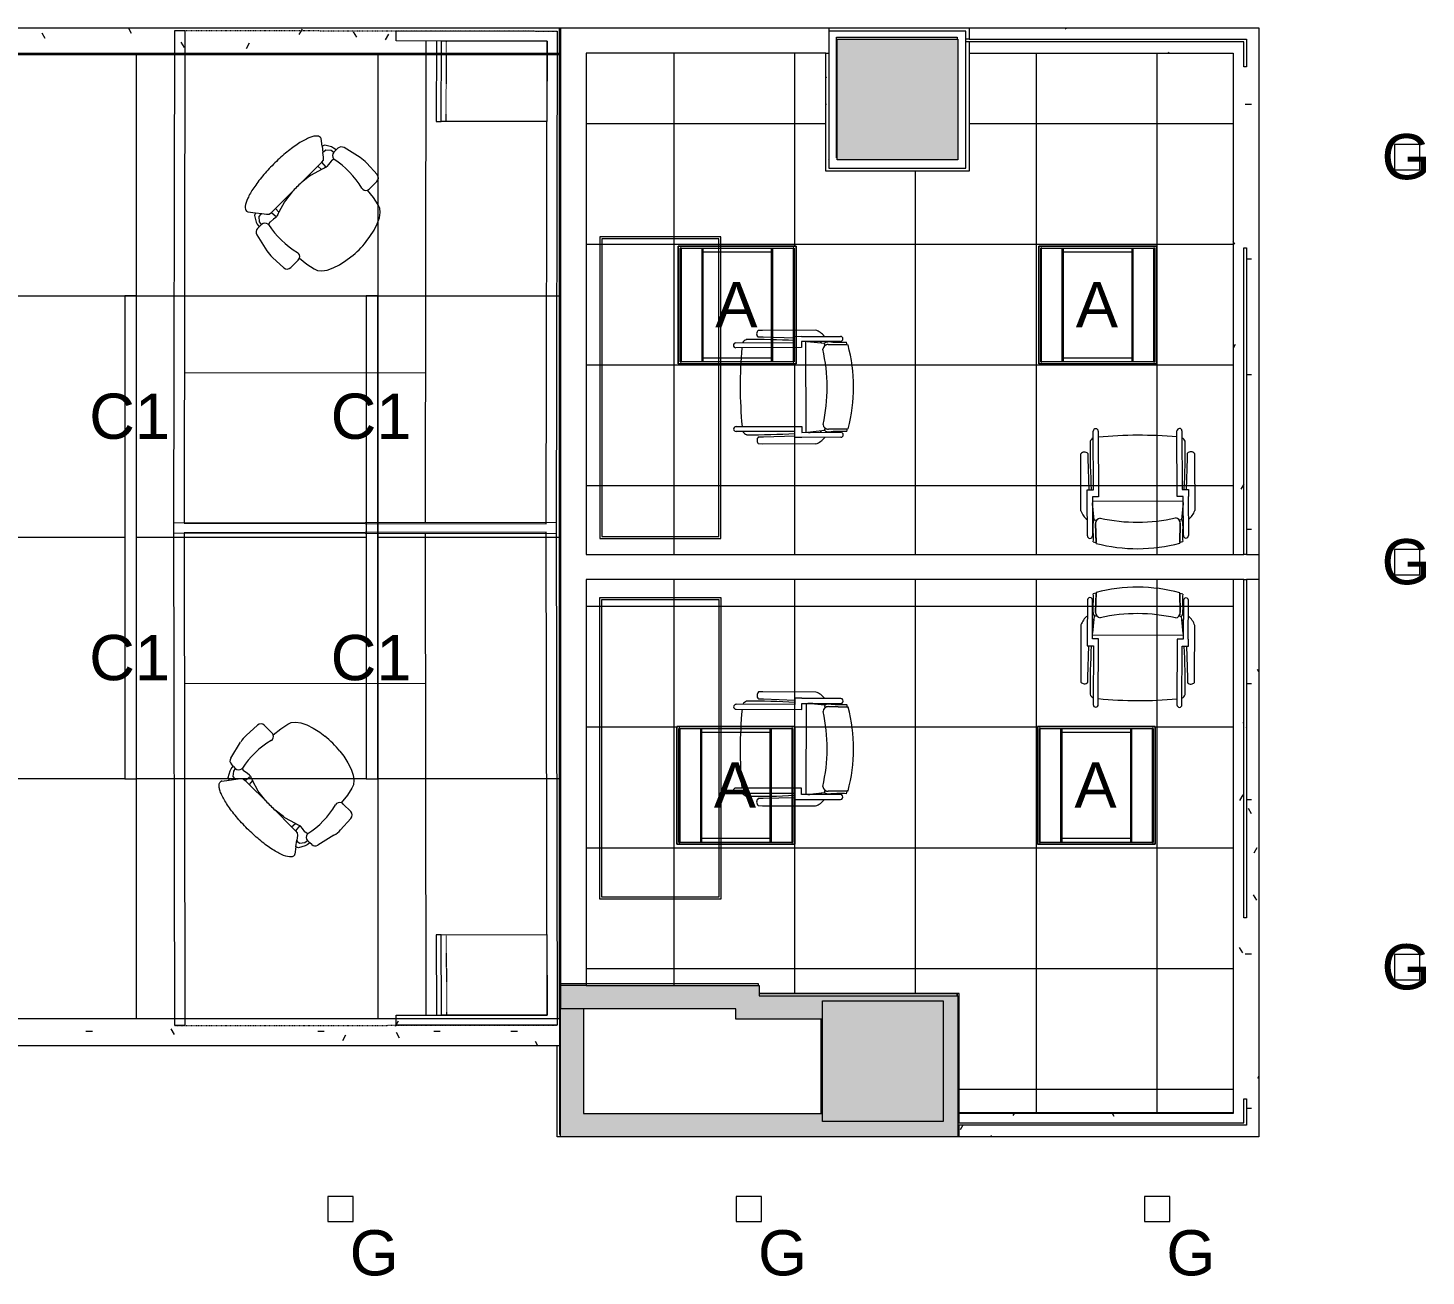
# Model space of a CAD drawing. Header units: inches. Extents: x -1206 to 1060, y -822 to 854.
# Drawn here: x -533.8 to -255.9, y 358.3 to 606.6 of the extents above; entities that cross this region are included whole.
import ezdxf

# ---------------------------------------------------------------- set-up
doc = ezdxf.new("R2010")
doc.units = ezdxf.units.IN
doc.header["$MEASUREMENT"] = 0
doc.linetypes.add('X1$0$DASH 1_32_', pattern=[0.0625, 0.03125, -0.03125])
doc.linetypes.add('X1$0$Dash 1_8_', pattern=[0.25, 0.125, -0.125])
for name, color, linetype, lineweight in [('X1$0$18_0109_REV_dwg _7_', 8, 'Continuous', 9), ('X1$0$A-CLNG', 13, 'Continuous', 13), ('X1$0$A-CLNG-PATT', 13, 'Continuous', 13), ('X1$0$A-WALL', 113, 'Continuous', 13), ('X1$0$A-WALL-PATT', 111, 'Continuous', 13), ('X1$0$BB Columns_Pen_No__3', 250, 'Continuous', 20), ('X1$0$BB Columns_Pen_No__7', 250, 'Continuous', 20), ('X1$0$E-LITE-EQPM', 33, 'Continuous', 9), ('X1$0$E-LITE-EQPM-IDEN', 33, 'Continuous', 9), ('X1$0$I-FURN', 30, 'Continuous', 9), ('X1$0$I-WALL', 2, 'Continuous', 13), ('X1$0$S-COLS', 52, 'Continuous', 9)]:
    doc.layers.add(name, color=color, linetype=linetype, lineweight=lineweight)
doc.styles.add('X1$0$Arial', font='arial.ttf', dxfattribs={"height": 9})
pattern_1 = [(0, (0, 0), (30.72, 7.68), [1.267, -21.773, 1.267, -21.773, -122.88]), (0, (0, 0), (30.72, 7.68), [-46.08, 1.267, -44.813, 1.267, -21.773, -53.76]), (0, (0, 0), (30.72, 7.68), [-115.2, 1.267, -14.093, 1.267, -37.133]), (120, (11.52, 3.84), (-22.011075, 22.7643), [1.267, -21.773, 1.267, -21.773, -122.88]), (120, (11.52, 3.84), (-22.011075, 22.7643), [-46.08, 1.267, -44.813, 1.267, -21.773, -53.76]), (120, (11.52, 3.84), (-22.011075, 22.7643), [-115.2, 1.267, -14.093, 1.267, -37.133]), (240, (15.36, 19.2), (-8.708925, -30.4443), [1.267, -21.773, 1.267, -21.773, -122.88]), (240, (15.36, 19.2), (-8.708925, -30.4443), [-46.08, 1.267, -44.813, 1.267, -21.773, -53.76]), (240, (15.36, 19.2), (-8.708925, -30.4443), [-115.2, 1.267, -14.093, 1.267, -37.133])]

# ---------------------------------------------------------------- blocks, each defined once
blk = doc.blocks.new('X1$0$Adjustable Workstation 1 - 6 x 8-V1-FIRST FLOOR RCP')
at = {"layer": 'X1$0$I-FURN'}
for p, q in [((0, 0), (0, 76)), ((0, 76), (100, 76)), ((100, 76), (100, 44)), ((98, 74), (2, 74)), ((2, 74), (2, 2)), ((82, 53), (82, 74)), ((82, 74), (98, 74)), ((98, 74), (98, 53)), ((98, 44), (98, 74)), ((98, 53), (82, 53)), ((82, 53), (82, 52)), ((82, 52), (98, 52)), ((98, 50), (2.23, 50)), ((32, 50), (32, 2)), ((100, 44), (98, 44)), ((100, 0), (0, 0)), ((2, 2), (100, 2)), ((100, 2), (100, 0))]:
    blk.add_line(p, q, dxfattribs=at)
at = {"layer": 'X1$0$I-FURN', "linetype": 'X1$0$Dash 1_8_'}
blk.add_line((100, 0), (100, 76), dxfattribs=at)
at = {"layer": 'X1$0$I-FURN', "linetype": 'X1$0$DASH 1_32_'}
blk.add_line((82, 54), (98, 54), dxfattribs=at)
blk = doc.blocks.new('X1$0$Adjustable Workstation 1 - 6 x 8-V5-FIRST FLOOR RCP')
at = {"layer": 'X1$0$I-FURN'}
for p, q in [((0, 0), (100, 0)), ((0, -76), (0, 0)), ((100, 0), (100, -2)), ((100, -2), (2, -2)), ((2, -2), (2, -74)), ((32, -2), (32, -50)), ((98, -74), (98, -44)), ((98, -44), (100, -44)), ((100, -44), (100, -76)), ((2.23, -50), (98, -50)), ((98, -52), (82, -52)), ((82, -52), (82, -53)), ((82, -53), (98, -53)), ((82, -74), (82, -53)), ((98, -53), (98, -74)), ((2, -74), (98, -74)), ((98, -74), (82, -74)), ((100, -76), (0, -76))]:
    blk.add_line(p, q, dxfattribs=at)
at = {"layer": 'X1$0$I-FURN', "linetype": 'X1$0$Dash 1_8_'}
blk.add_line((100, 0), (100, -76), dxfattribs=at)
at = {"layer": 'X1$0$I-FURN', "linetype": 'X1$0$DASH 1_32_'}
blk.add_line((82, -54), (98, -54), dxfattribs=at)
blk = doc.blocks.new('X1$0$HermanMiller_Seating_AE11_Aeron_WorkChair - Std Tlt Adj Arms FabPds Size A-4836232-FIRST FLOOR RCP')
at = {"layer": 'X1$0$I-FURN'}
for p, q in [((-4.58, 11.29), (-4.59, 10.82)), ((-0.15, 13.11), (-3.81, 12.24)), ((4.61, 13.11), (1.55, 13.27)), ((5.56, 10.03), (5.56, 12.11)), ((-7.1, 9.37), (-8.29, 10.29)), ((-6.87, 9.87), (-7.1, 9.37)), ((-7.1, 9.37), (-6.07, 8.58)), ((-5.69, 10.56), (-6.87, 9.87)), ((-6.12, 8.87), (-6.06, 9.37)), ((-6.07, 8.58), (-6.12, 8.87)), ((-5.32, 8.01), (-6.07, 8.58)), ((-6.06, 9.37), (-5.25, 10.06)), ((-5.25, 10.69), (-5.69, 10.56)), ((-4.59, 10.82), (-5.25, 10.69)), ((-5.25, 10.06), (-4.6, 10.16)), ((-4.59, 10.82), (-4.6, 10.16)), ((-3.61, 9.19), (-3.74, 8.65)), ((-3.74, 8.65), (-3.74, 8.54)), ((-3.74, 8.54), (-3.63, 7.72)), ((7.37, 9.36), (5.45, 9.57)), ((9.02, 8.99), (7.37, 9.36)), ((9.73, 8.75), (9.02, 8.99)), ((10.41, 8.19), (9.73, 8.75)), ((-4.97, 7.6), (-5.32, 8.01)), ((-4.91, 7.07), (-4.97, 7.6)), ((-4.91, 7.07), (-4.91, 5.96)), ((-3.57, 6.95), (-4.91, 7.07)), ((-4.91, 5.96), (-3.89, 6.02)), ((-4.89, 1.3), (-4.91, 5.96)), ((-3.89, 6.02), (-4.56, 3.74)), ((-3.63, 7.72), (-3.57, 7.19)), ((-3.57, 7.19), (-3.57, 6.95)), ((11.03, 7.34), (10.41, 8.19)), ((11.57, 6.22), (11.03, 7.34)), ((12.02, 4.89), (11.57, 6.22)), ((-4.62, 3.39), (-4.89, 1.3)), ((-4.56, 3.74), (-4.62, 3.39)), ((12.35, 3.38), (12.02, 4.89)), ((12.51, 2.13), (12.35, 3.38)), ((-4.91, -5.96), (-4.89, -1.3)), ((-4.89, -1.3), (-4.62, -3.39)), ((12.35, -3.38), (12.51, -2.13)), ((-4.62, -3.39), (-4.56, -3.74)), ((-4.56, -3.74), (-3.89, -6.02)), ((11.57, -6.22), (12.02, -4.89)), ((12.02, -4.89), (12.35, -3.38)), ((-6.07, -8.58), (-5.32, -8.01)), ((-5.32, -8.01), (-4.97, -7.6)), ((-4.97, -7.6), (-4.91, -7.07)), ((-4.91, -7.07), (-4.91, -5.96)), ((-3.89, -6.02), (-4.91, -5.96)), ((-4.91, -7.07), (-3.57, -6.95)), ((-3.63, -7.72), (-3.74, -8.54)), ((-3.57, -7.19), (-3.63, -7.72)), ((-3.57, -6.95), (-3.57, -7.19)), ((9.73, -8.75), (10.41, -8.19)), ((10.41, -8.19), (11.03, -7.34)), ((11.03, -7.34), (11.57, -6.22)), ((-8.29, -10.29), (-7.1, -9.37)), ((-7.1, -9.37), (-6.07, -8.58)), ((-7.1, -9.37), (-6.87, -9.87)), ((-6.87, -9.87), (-5.69, -10.56)), ((-6.12, -8.87), (-6.07, -8.58)), ((-6.06, -9.37), (-6.12, -8.87)), ((-5.25, -10.06), (-6.06, -9.37)), ((-5.69, -10.56), (-5.25, -10.69)), ((-4.6, -10.16), (-5.25, -10.06)), ((-5.25, -10.69), (-4.59, -10.82)), ((-4.59, -10.82), (-4.6, -10.16)), ((-4.59, -10.82), (-4.58, -11.29)), ((-3.74, -8.54), (-3.74, -8.65)), ((-3.74, -8.65), (-3.61, -9.19)), ((5.45, -9.57), (7.37, -9.36)), ((5.56, -12.11), (5.56, -10.03)), ((7.37, -9.36), (9.02, -8.99)), ((9.02, -8.99), (9.73, -8.75)), ((-3.81, -12.24), (-0.15, -13.11)), ((1.55, -13.27), (4.61, -13.11))]:
    blk.add_line(p, q, dxfattribs=at)
for centre, radius, start, end in [((-3.58, 11.27), 1, 103.3925, 178.698), ((1.24, 7.27), 6, 87.0643, 103.3925), ((4.56, 12.11), 1, 0, 87.0643), ((-8.57, 9.93), 0.45, 52.4809, 89.3775), ((-3.6, 10.19), 1, 181.636, 262.725), ((-3.6, 10.19), 1, 262.725, 269.798), ((0.09, -7.79), 17.37, 75.7341, 102.2737), ((4.6, 9.96), 0.937, 255.7341, 335.4422), ((4.56, 10.03), 1, 332.4862, 360), ((17.99, -0.99), 22.97, 159.7776, 162.2357), ((27.52, 0), 32.43, 177.709, 182.291), ((-4.36, 0), 17, 352.8004, 7.1996), ((17.99, 0.99), 22.97, 197.7643, 200.2224), ((-8.57, -9.93), 0.45, 270.6225, 307.5191), ((-3.6, -10.19), 1, 97.275, 178.364), ((-3.6, -10.19), 1, 90.202, 97.275), ((0.09, 7.79), 17.37, 257.7263, 284.2659), ((4.6, -9.96), 0.937, 24.5578, 104.2659), ((4.56, -10.03), 1, 360, 27.5138), ((-3.58, -11.27), 1, 181.302, 256.6075), ((1.24, -7.27), 6, 256.6075, 272.9357), ((4.56, -12.11), 1, 272.9357, 360)]:
    blk.add_arc(centre, radius, start, end, dxfattribs=at)
blk.add_open_spline([(-8.56, 10.38), (-8.71, 10.38), (-9.01, 10.3), (-9.44, 9.92), (-9.85, 9.29), (-10.23, 8.44), (-10.57, 7.37), (-10.86, 6.13), (-11.1, 4.73), (-11.32, 2.72), (-11.42, 0.54), (-11.37, -1.63), (-11.23, -3.75), (-10.89, -6.21), (-10.25, -8.54), (-9.59, -9.79), (-9.01, -10.3), (-8.71, -10.38), (-8.56, -10.38)], degree=3, knots=[0, 0, 0, 0, 0.05, 0.1, 0.15, 0.2, 0.25, 0.3, 0.35, 0.4, 0.5, 0.55, 0.6, 0.7, 0.8, 0.9, 0.95, 1, 1, 1, 1], dxfattribs=at)
blk = doc.blocks.new('X1$0$HermanMiller_Seating_AE11_Aeron_WorkChair - Std Tlt Adj Arms FabPds Size A-4890949-FIRST FLOOR RCP')
at = {"layer": 'X1$0$I-FURN'}
for p, q in [((-4.59, 10.82), (-4.58, 11.29)), ((-3.81, 12.24), (-0.15, 13.11)), ((1.55, 13.27), (4.61, 13.11)), ((5.56, 12.11), (5.56, 10.03)), ((-8.29, 10.29), (-7.1, 9.37)), ((-7.1, 9.37), (-6.87, 9.87)), ((-7.1, 9.37), (-6.07, 8.58)), ((-6.87, 9.87), (-5.69, 10.56)), ((-6.06, 9.37), (-6.12, 8.87)), ((-6.12, 8.87), (-6.07, 8.58)), ((-6.07, 8.58), (-5.32, 8.01)), ((-5.25, 10.06), (-6.06, 9.37)), ((-5.69, 10.56), (-5.25, 10.69)), ((-5.25, 10.69), (-4.59, 10.82)), ((-4.6, 10.16), (-5.25, 10.06)), ((-4.59, 10.82), (-4.6, 10.16)), ((-3.74, 8.65), (-3.61, 9.19)), ((-3.74, 8.54), (-3.74, 8.65)), ((-3.63, 7.72), (-3.74, 8.54)), ((5.45, 9.57), (7.37, 9.36)), ((7.37, 9.36), (9.02, 8.99)), ((9.02, 8.99), (9.73, 8.75)), ((9.73, 8.75), (10.41, 8.19)), ((-5.32, 8.01), (-4.97, 7.6)), ((-4.97, 7.6), (-4.91, 7.07)), ((-4.91, 7.07), (-4.91, 5.96)), ((-4.91, 7.07), (-3.57, 6.95)), ((-3.89, 6.02), (-4.91, 5.96)), ((-4.91, 5.96), (-4.89, 1.3)), ((-4.56, 3.74), (-3.89, 6.02)), ((-3.57, 7.19), (-3.63, 7.72)), ((-3.57, 6.95), (-3.57, 7.19)), ((10.41, 8.19), (11.03, 7.34)), ((11.03, 7.34), (11.57, 6.22)), ((11.57, 6.22), (12.02, 4.89)), ((-4.89, 1.3), (-4.62, 3.39)), ((-4.62, 3.39), (-4.56, 3.74)), ((12.02, 4.89), (12.35, 3.38)), ((12.35, 3.38), (12.51, 2.13)), ((-4.89, -1.3), (-4.91, -5.96)), ((-4.62, -3.39), (-4.89, -1.3)), ((12.51, -2.13), (12.35, -3.38)), ((-4.56, -3.74), (-4.62, -3.39)), ((-3.89, -6.02), (-4.56, -3.74)), ((12.02, -4.89), (11.57, -6.22)), ((12.35, -3.38), (12.02, -4.89)), ((-5.32, -8.01), (-6.07, -8.58)), ((-4.97, -7.6), (-5.32, -8.01)), ((-4.91, -7.07), (-4.97, -7.6)), ((-4.91, -7.07), (-4.91, -5.96)), ((-4.91, -5.96), (-3.89, -6.02)), ((-3.57, -6.95), (-4.91, -7.07)), ((-3.74, -8.54), (-3.63, -7.72)), ((-3.63, -7.72), (-3.57, -7.19)), ((-3.57, -7.19), (-3.57, -6.95)), ((10.41, -8.19), (9.73, -8.75)), ((11.03, -7.34), (10.41, -8.19)), ((11.57, -6.22), (11.03, -7.34)), ((-7.1, -9.37), (-8.29, -10.29)), ((-7.1, -9.37), (-6.07, -8.58)), ((-6.87, -9.87), (-7.1, -9.37)), ((-5.69, -10.56), (-6.87, -9.87)), ((-6.07, -8.58), (-6.12, -8.87)), ((-6.12, -8.87), (-6.06, -9.37)), ((-6.06, -9.37), (-5.25, -10.06)), ((-5.25, -10.69), (-5.69, -10.56)), ((-5.25, -10.06), (-4.6, -10.16)), ((-4.59, -10.82), (-5.25, -10.69)), ((-4.59, -10.82), (-4.6, -10.16)), ((-4.58, -11.29), (-4.59, -10.82)), ((-3.74, -8.65), (-3.74, -8.54)), ((-3.61, -9.19), (-3.74, -8.65)), ((7.37, -9.36), (5.45, -9.57)), ((5.56, -10.03), (5.56, -12.11)), ((9.02, -8.99), (7.37, -9.36)), ((9.73, -8.75), (9.02, -8.99)), ((-0.15, -13.11), (-3.81, -12.24)), ((4.61, -13.11), (1.55, -13.27))]:
    blk.add_line(p, q, dxfattribs=at)
for centre, radius, start, end in [((-3.58, 11.27), 1, 103.3925, 178.698), ((1.24, 7.27), 6, 87.0643, 103.3925), ((4.56, 12.11), 1, 0, 87.0643), ((-8.57, 9.93), 0.45, 52.4809, 89.3775), ((-3.6, 10.19), 1, 181.636, 262.725), ((-3.6, 10.19), 1, 262.725, 269.798), ((0.09, -7.79), 17.37, 75.7341, 102.2737), ((4.6, 9.96), 0.937, 255.7341, 335.4422), ((4.56, 10.03), 1, 332.4862, 0), ((17.99, -0.99), 22.97, 159.7776, 162.2357), ((27.52, 0), 32.43, 177.709, 182.291), ((-4.36, 0), 17, 352.8004, 7.1996), ((17.99, 0.99), 22.97, 197.7643, 200.2224), ((-8.57, -9.93), 0.45, 270.6225, 307.5191), ((-3.6, -10.19), 1, 97.275, 178.364), ((-3.6, -10.19), 1, 90.202, 97.275), ((0.09, 7.79), 17.37, 257.7263, 284.2659), ((4.6, -9.96), 0.937, 24.5578, 104.2659), ((4.56, -10.03), 1, 0, 27.5138), ((-3.58, -11.27), 1, 181.302, 256.6075), ((1.24, -7.27), 6, 256.6075, 272.9357), ((4.56, -12.11), 1, 272.9357, 0)]:
    blk.add_arc(centre, radius, start, end, dxfattribs=at)
blk.add_open_spline([(-8.56, -10.38), (-8.71, -10.38), (-9.01, -10.3), (-9.59, -9.79), (-10.25, -8.54), (-10.89, -6.21), (-11.23, -3.75), (-11.37, -1.63), (-11.42, 0.54), (-11.32, 2.72), (-11.1, 4.73), (-10.86, 6.13), (-10.57, 7.37), (-10.23, 8.44), (-9.85, 9.29), (-9.44, 9.92), (-9.01, 10.3), (-8.71, 10.38), (-8.56, 10.38)], degree=3, knots=[-1, -1, -1, -1, -0.95, -0.9, -0.8, -0.7, -0.6, -0.55, -0.5, -0.4, -0.35, -0.3, -0.25, -0.2, -0.15, -0.1, -0.05, 0, 0, 0, 0], dxfattribs=at)
blk = doc.blocks.new('X1$0$Table-Multi_Use-Teknion-PRBF-R2014 - _See Type Catalog_-5471448-FIRST FLOOR RCP')
at = {"layer": 'X1$0$I-FURN'}
for p, q in [((30, 12), (-30, 12)), ((-30, 12), (-30, -12)), ((-29.6, 11.6), (-29.6, -11.6)), ((29.6, 11.6), (-29.6, 11.6)), ((29.6, -11.6), (29.6, 11.6)), ((30, -12), (30, 12)), ((-30, -12), (30, -12)), ((-29.6, -11.6), (29.6, -11.6))]:
    blk.add_line(p, q, dxfattribs=at)
blk = doc.blocks.new('X1$0$F-Haworth_Chair_X99-Seminar - X99 Seminar Chair with Glides-5034159-FIRST FLOOR RCP')
at = {"layer": 'X1$0$I-FURN'}
for p, q in [((-8.82, -0.89), (-8.82, 10.78)), ((-7.83, 10.78), (-7.83, -2.27)), ((7.83, -2.27), (7.83, 10.78)), ((8.82, 10.78), (8.82, -0.89)), ((-11.32, 5.48), (-11.3, 6.32)), ((-9.92, 6.36), (-9.92, 5.36)), ((9.92, 5.36), (9.92, 6.36)), ((11.3, 6.32), (11.32, 5.48)), ((-11.32, -5.06), (-11.32, 5.48)), ((-9.92, 5.36), (-9.71, -0.89)), ((9.71, -0.89), (9.92, 5.36)), ((11.32, 5.48), (11.32, -5.06)), ((-10.07, -0.89), (-8.82, -0.89)), ((-10.07, -2.27), (-10.07, -0.89)), ((-10.04, -2.27), (-10.07, -2.27)), ((-10.04, -10.02), (-10.04, -2.27)), ((-9.04, -2.27), (-9.04, -10.02)), ((-7.83, -2.27), (-9.04, -2.27)), ((9.04, -2.27), (7.83, -2.27)), ((8.82, -0.89), (10.07, -0.89)), ((9.04, -10.02), (9.04, -2.27)), ((10.04, -2.27), (10.04, -10.02)), ((10.07, -2.27), (10.04, -2.27)), ((10.07, -0.89), (10.07, -2.27)), ((-9.04, -3.12), (9.04, -3.12)), ((-8.68, -6.87), (-9.04, -3.43)), ((9.04, -3.43), (8.68, -6.87)), ((-9.04, -5.99), (-8.75, -6.22)), ((-8.61, -6.81), (-8.23, -6.95)), ((-8.42, -7.57), (-8.34, -11.37)), ((-8.34, -11.52), (-8.42, -7.57)), ((8.23, -6.95), (8.61, -6.81)), ((8.34, -11.37), (8.42, -7.57)), ((8.42, -7.57), (8.34, -11.52)), ((8.75, -6.22), (9.04, -5.99))]:
    blk.add_line(p, q, dxfattribs=at)
for centre, radius, start, end in [((-8.32, 10.78), 0.495, 0, 180), ((8.32, 10.78), 0.495, 0, 180), ((-8.21, 8.28), 1.31, 117.6473, 159.9567), ((144.06, 7.32), 153.52, 179.4749, 183.0681), ((0, -75.01), 84.96, 84.7119, 95.2881), ((8.21, 8.28), 1.31, 20.0433, 62.3527), ((-144.06, 7.32), 153.52, 356.9319, 0.5251), ((-10.58, 5.68), 0.956, 45.8901, 138.1099), ((10.58, 5.68), 0.956, 41.8901, 134.1099), ((-7.87, -3.92), 3.63, 198.1789, 233.1331), ((144.06, 7.32), 153.52, 184.0894, 184.5213), ((-8.24, -4.59), 0.763, 194.2338, 212.3684), ((8.24, -4.59), 0.763, 327.6316, 345.7662), ((-144.06, 7.32), 153.52, 355.4787, 355.9106), ((7.87, -3.92), 3.63, 306.8669, 341.8211), ((-4.71, 1.15), 9.61, 243.1231, 243.9964), ((-5.2, -7.86), 3.74, 170.0936, 184.0143), ((-36.06, -10.03), 27.2, 357.4882, 4.0143), ((-8.28, -7.33), 0.613, 122.5427, 170.0936), ((-7.37, -7.55), 1.05, 95.9554, 181.1786), ((-7.37, -7.55), 1.05, 145.2002, 181.1786), ((0, 26.49), 33.83, 257.2285, 282.7715), ((7.37, -7.55), 1.05, 358.8214, 84.0446), ((7.37, -7.55), 1.05, 358.8214, 34.7998), ((8.28, -7.33), 0.613, 9.9064, 57.4573), ((36.06, -10.03), 27.2, 175.9857, 182.5118), ((5.2, -7.86), 3.74, 355.9857, 9.9064), ((4.71, 1.15), 9.61, 296.0036, 296.8769), ((-9.54, -10.02), 0.498, 180, 0), ((9.54, -10.02), 0.498, 180, 0), ((0, 20.73), 33.17, 254.4478, 255.4234), ((0, 20.29), 32.89, 255.304, 284.6925), ((0, 20.73), 33.17, 284.5766, 285.5522)]:
    blk.add_arc(centre, radius, start, end, dxfattribs=at)
blk = doc.blocks.new('X1$0$Table-Multi_Use-Teknion-PRBF-R2014 - _See Type Catalog_-5472963-FIRST FLOOR RCP')
at = {"layer": 'X1$0$I-FURN'}
for p, q in [((-30, 12), (30, 12)), ((-30, -12), (-30, 12)), ((-29.6, 11.6), (29.6, 11.6)), ((-29.6, -11.6), (-29.6, 11.6)), ((29.6, 11.6), (29.6, -11.6)), ((30, 12), (30, -12)), ((30, -12), (-30, -12)), ((29.6, -11.6), (-29.6, -11.6))]:
    blk.add_line(p, q, dxfattribs=at)
blk = doc.blocks.new('X1$0$F-Haworth_Chair_X99-Seminar - X99 Seminar Chair with Glides-5005209-FIRST FLOOR RCP')
at = {"layer": 'X1$0$I-FURN'}
for p, q in [((-8.34, 11.52), (-8.42, 7.57)), ((-8.42, 7.57), (-8.34, 11.37)), ((8.42, 7.57), (8.34, 11.52)), ((8.34, 11.37), (8.42, 7.57)), ((-10.04, 10.02), (-10.04, 2.27)), ((-9.04, 2.27), (-9.04, 10.02)), ((9.04, 10.02), (9.04, 2.27)), ((10.04, 2.27), (10.04, 10.02)), ((-8.68, 6.87), (-9.04, 3.43)), ((-9.04, 5.99), (-8.75, 6.22)), ((-8.61, 6.81), (-8.23, 6.95)), ((8.23, 6.95), (8.61, 6.81)), ((9.04, 3.43), (8.68, 6.87)), ((8.75, 6.22), (9.04, 5.99)), ((-11.32, 5.06), (-11.32, -5.48)), ((-9.04, 3.12), (9.04, 3.12)), ((11.32, -5.48), (11.32, 5.06)), ((-10.04, 2.27), (-10.07, 2.27)), ((-10.07, 2.27), (-10.07, 0.89)), ((-10.07, 0.89), (-8.82, 0.89)), ((-9.92, -5.36), (-9.71, 0.89)), ((-7.83, 2.27), (-9.04, 2.27)), ((-8.82, 0.89), (-8.82, -10.78)), ((-7.83, -10.78), (-7.83, 2.27)), ((9.04, 2.27), (7.83, 2.27)), ((7.83, 2.27), (7.83, -10.78)), ((8.82, 0.89), (10.07, 0.89)), ((8.82, -10.78), (8.82, 0.89)), ((9.71, 0.89), (9.92, -5.36)), ((10.07, 2.27), (10.04, 2.27)), ((10.07, 0.89), (10.07, 2.27)), ((-11.32, -5.48), (-11.3, -6.32)), ((-9.92, -6.36), (-9.92, -5.36)), ((9.92, -5.36), (9.92, -6.36)), ((11.3, -6.32), (11.32, -5.48))]:
    blk.add_line(p, q, dxfattribs=at)
for centre, radius, start, end in [((-36.06, 10.03), 27.2, 355.9857, 2.5118), ((0, -20.73), 33.17, 104.5766, 105.5522), ((0, -20.29), 32.89, 75.3075, 104.696), ((0, -20.73), 33.17, 74.4478, 75.4234), ((36.06, 10.03), 27.2, 177.4882, 184.0143), ((-9.54, 10.02), 0.498, 360, 180), ((9.54, 10.02), 0.498, 360, 180), ((-7.87, 3.92), 3.63, 126.8669, 161.8211), ((-4.71, -1.15), 9.61, 116.0036, 116.8769), ((-5.2, 7.86), 3.74, 175.9857, 189.9064), ((-8.28, 7.33), 0.613, 189.9064, 237.4573), ((-7.37, 7.55), 1.05, 178.8214, 214.7998), ((-7.37, 7.55), 1.05, 178.8214, 264.0446), ((0, -26.49), 33.83, 77.2285, 102.7715), ((7.37, 7.55), 1.05, 275.9554, 1.1786), ((7.37, 7.55), 1.05, 325.2002, 1.1786), ((8.28, 7.33), 0.613, 302.5427, 350.0936), ((5.2, 7.86), 3.74, 350.0936, 4.0143), ((4.71, -1.15), 9.61, 63.1231, 63.9964), ((7.87, 3.92), 3.63, 18.1789, 53.1331), ((144.06, -7.32), 153.52, 175.4787, 175.9106), ((-8.24, 4.59), 0.763, 147.6316, 165.7662), ((8.24, 4.59), 0.763, 14.2338, 32.3684), ((-144.06, -7.32), 153.52, 4.0894, 4.5213), ((144.06, -7.32), 153.52, 176.9319, 180.5251), ((-144.06, -7.32), 153.52, 359.4749, 3.0681), ((-10.58, -5.68), 0.956, 221.8901, 314.1099), ((10.58, -5.68), 0.956, 225.8901, 318.1099), ((-8.21, -8.28), 1.31, 200.0433, 242.3527), ((-8.32, -10.78), 0.495, 180, 360), ((0, 75.01), 84.96, 264.7119, 275.2881), ((8.32, -10.78), 0.495, 180, 360), ((8.21, -8.28), 1.31, 297.6473, 339.9567)]:
    blk.add_arc(centre, radius, start, end, dxfattribs=at)
blk = doc.blocks.new('X1$0$18_0109_REV_dwg _7_-5631515-FIRST FLOOR RCP')
at = {"layer": 'X1$0$BB Columns_Pen_No__3', "color": 9}
blk.add_line((-6715.69, 3337.07), (-6755.06, 3337.07), dxfattribs=at)
at = {"layer": 'X1$0$BB Columns_Pen_No__3', "color": 9, "flags": 128}
for points in [[(-6794.56, 3309.07), (-6794.69, 3309.07), (-6794.69, 3339.07)], [(-6755.19, 3338.75), (-6755.19, 3339.07), (-6794.69, 3339.07), (-6794.69, 3309.07)]]:
    blk.add_lwpolyline(points, dxfattribs=at)
blk.add_lwpolyline([(-6715.69, 3336.66), (-6715.69, 3337.07)], close=True, dxfattribs=at)
at = {"layer": 'X1$0$BB Columns_Pen_No__7', "color": 9}
blk.add_line((-6742.69, 3313.28), (-6742.69, 3332.03), dxfattribs=at)
at = {"layer": 'X1$0$BB Columns_Pen_No__7', "color": 9, "flags": 128}
for points in [[(-6739.69, 3527.32), (-6715.69, 3527.32), (-6715.69, 3526.91)], [(-6739.56, 3503.32), (-6739.69, 3503.32), (-6739.69, 3527.32)]]:
    blk.add_lwpolyline(points, dxfattribs=at)
blk = doc.blocks.new('X1$0$L-Recessed-Axis-Duo - 2 x 2-V13-FIRST FLOOR RCP')
at = {"layer": 'X1$0$E-LITE-EQPM'}
for p, q in [((-11.7, 11.7), (-11.7, -11.7)), ((11.7, 11.7), (-11.7, 11.7)), ((-11.37, 11.26), (-11.37, 11.27)), ((-11.37, 11.14), (-11.37, 11.26)), ((-11.37, 11.14), (11.38, 11.14)), ((11.32, 11.32), (-11.32, 11.32)), ((-11.32, 11.32), (-11.32, -11.32)), ((11.32, -11.32), (11.32, 11.32)), ((11.38, 11.27), (11.38, 11.26)), ((11.38, 11.26), (11.38, 11.14)), ((11.7, -11.7), (11.7, 11.7)), ((-11.32, 7.03), (11.32, 7.03)), ((-11.32, 7.02), (11.32, 7.02)), ((-11.32, 6.85), (11.32, 6.85)), ((-10.57, 6.86), (-10.57, -6.86)), ((10.57, -6.86), (10.57, 6.86)), ((11.32, -6.85), (-11.32, -6.85)), ((-11.32, -7.02), (11.32, -7.02)), ((-11.32, -7.03), (11.32, -7.03)), ((-11.7, -11.7), (11.7, -11.7)), ((-11.37, -11.26), (-11.37, -11.14)), ((-11.37, -11.14), (11.38, -11.14)), ((-11.37, -11.27), (-11.37, -11.26)), ((-11.32, -11.32), (11.32, -11.32)), ((11.38, -11.14), (11.38, -11.26)), ((11.38, -11.26), (11.38, -11.27))]:
    blk.add_line(p, q, dxfattribs=at)
for points, knots in [([(-11.64, 11.64), (-11.65, 11.65), (-11.65, 11.65), (-11.66, 11.66), (-11.67, 11.67), (-11.68, 11.68), (-11.68, 11.68), (-11.69, 11.69), (-11.69, 11.69), (-11.7, 11.7), (-11.7, 11.7), (-11.7, 11.7), (-11.7, 11.7)], [0, 0, 0, 0, 0.166667, 0.25, 0.333333, 0.416667, 0.5, 0.583333, 0.666667, 0.75, 0.833333, 1, 1, 1, 1]), ([(11.64, 11.64), (11.65, 11.65), (11.65, 11.65), (11.66, 11.66), (11.67, 11.67), (11.68, 11.68), (11.68, 11.68), (11.69, 11.69), (11.69, 11.69), (11.7, 11.7), (11.7, 11.7), (11.7, 11.7), (11.7, 11.7)], [0, 0, 0, 0, 0.166667, 0.25, 0.333333, 0.416667, 0.5, 0.583333, 0.666667, 0.75, 0.833333, 1, 1, 1, 1]), ([(-11.7, -11.7), (-11.7, -11.7), (-11.7, -11.7), (-11.7, -11.7), (-11.69, -11.69), (-11.69, -11.69), (-11.68, -11.68), (-11.68, -11.68), (-11.67, -11.67), (-11.66, -11.66), (-11.65, -11.65), (-11.65, -11.65), (-11.64, -11.64)], [-1, -1, -1, -1, -0.833333, -0.75, -0.666667, -0.583333, -0.5, -0.416667, -0.333333, -0.25, -0.166667, 0, 0, 0, 0]), ([(11.64, -11.64), (11.65, -11.65), (11.65, -11.65), (11.66, -11.66), (11.67, -11.67), (11.68, -11.68), (11.68, -11.68), (11.69, -11.69), (11.69, -11.69), (11.7, -11.7), (11.7, -11.7), (11.7, -11.7), (11.7, -11.7)], [0, 0, 0, 0, 0.166667, 0.25, 0.333333, 0.416667, 0.5, 0.583333, 0.666667, 0.75, 0.833333, 1, 1, 1, 1])]:
    blk.add_open_spline(points, degree=3, knots=knots, dxfattribs=at)
blk = doc.blocks.new('X1$0$L-Recessed-Axis-Duo - 2 x 2-V18-FIRST FLOOR RCP')
at = {"layer": 'X1$0$E-LITE-EQPM'}
for p, q in [((-11.7, 11.7), (-11.7, -11.7)), ((11.7, 11.7), (-11.7, 11.7)), ((-11.37, 11.26), (-11.37, 11.27)), ((-11.37, 11.14), (-11.37, 11.26)), ((11.38, 11.14), (-11.37, 11.14)), ((-11.32, 11.32), (-11.32, -11.32)), ((11.32, 11.32), (-11.32, 11.32)), ((11.32, -11.32), (11.32, 11.32)), ((11.38, 11.27), (11.38, 11.26)), ((11.38, 11.26), (11.38, 11.14)), ((11.7, -11.7), (11.7, 11.7)), ((11.32, 7.03), (-11.32, 7.03)), ((11.32, 7.02), (-11.32, 7.02)), ((-11.32, 6.85), (11.32, 6.85)), ((-10.57, 6.86), (-10.57, -6.86)), ((10.57, -6.86), (10.57, 6.86)), ((11.32, -6.85), (-11.32, -6.85)), ((11.32, -7.02), (-11.32, -7.02)), ((11.32, -7.03), (-11.32, -7.03)), ((-11.7, -11.7), (11.7, -11.7)), ((-11.37, -11.26), (-11.37, -11.14)), ((11.38, -11.14), (-11.37, -11.14)), ((-11.37, -11.27), (-11.37, -11.26)), ((-11.32, -11.32), (11.32, -11.32)), ((11.38, -11.14), (11.38, -11.26)), ((11.38, -11.26), (11.38, -11.27))]:
    blk.add_line(p, q, dxfattribs=at)
for points, knots in [([(-11.64, 11.64), (-11.65, 11.65), (-11.65, 11.65), (-11.66, 11.66), (-11.67, 11.67), (-11.68, 11.68), (-11.68, 11.68), (-11.69, 11.69), (-11.69, 11.69), (-11.7, 11.7), (-11.7, 11.7), (-11.7, 11.7), (-11.7, 11.7)], [-1, -1, -1, -1, -0.833333, -0.75, -0.666667, -0.583333, -0.5, -0.416667, -0.333333, -0.25, -0.166667, 0, 0, 0, 0]), ([(11.7, 11.7), (11.7, 11.7), (11.7, 11.7), (11.7, 11.7), (11.69, 11.69), (11.69, 11.69), (11.68, 11.68), (11.68, 11.68), (11.67, 11.67), (11.66, 11.66), (11.65, 11.65), (11.65, 11.65), (11.64, 11.64)], [0, 0, 0, 0, 0.166667, 0.25, 0.333333, 0.416667, 0.5, 0.583333, 0.666667, 0.75, 0.833333, 1, 1, 1, 1]), ([(-11.7, -11.7), (-11.7, -11.7), (-11.7, -11.7), (-11.7, -11.7), (-11.69, -11.69), (-11.69, -11.69), (-11.68, -11.68), (-11.68, -11.68), (-11.67, -11.67), (-11.66, -11.66), (-11.65, -11.65), (-11.65, -11.65), (-11.64, -11.64)], [0, 0, 0, 0, 0.166667, 0.25, 0.333333, 0.416667, 0.5, 0.583333, 0.666667, 0.75, 0.833333, 1, 1, 1, 1]), ([(11.7, -11.7), (11.7, -11.7), (11.7, -11.7), (11.7, -11.7), (11.69, -11.69), (11.69, -11.69), (11.68, -11.68), (11.68, -11.68), (11.67, -11.67), (11.66, -11.66), (11.65, -11.65), (11.65, -11.65), (11.64, -11.64)], [0, 0, 0, 0, 0.166667, 0.25, 0.333333, 0.416667, 0.5, 0.583333, 0.666667, 0.75, 0.833333, 1, 1, 1, 1])]:
    blk.add_open_spline(points, degree=3, knots=knots, dxfattribs=at)
blk = doc.blocks.new('X1$0$L-Recessed-Axis-Duo - 2 x 2-V14-FIRST FLOOR RCP')
at = {"layer": 'X1$0$E-LITE-EQPM'}
for p, q in [((-11.7, 11.7), (-11.7, -11.7)), ((11.7, 11.7), (-11.7, 11.7)), ((-11.37, 11.26), (-11.37, 11.27)), ((-11.37, 11.14), (-11.37, 11.26)), ((11.38, 11.14), (-11.37, 11.14)), ((-11.32, 11.32), (-11.32, -11.32)), ((11.32, 11.32), (-11.32, 11.32)), ((11.32, -11.32), (11.32, 11.32)), ((11.38, 11.27), (11.38, 11.26)), ((11.38, 11.26), (11.38, 11.14)), ((11.7, -11.7), (11.7, 11.7)), ((11.32, 7.03), (-11.32, 7.03)), ((11.32, 7.02), (-11.32, 7.02)), ((-11.32, 6.85), (11.32, 6.85)), ((-10.57, 6.86), (-10.57, -6.86)), ((10.57, -6.86), (10.57, 6.86)), ((11.32, -6.85), (-11.32, -6.85)), ((11.32, -7.02), (-11.32, -7.02)), ((11.32, -7.03), (-11.32, -7.03)), ((-11.7, -11.7), (11.7, -11.7)), ((-11.37, -11.26), (-11.37, -11.14)), ((11.38, -11.14), (-11.37, -11.14)), ((-11.37, -11.27), (-11.37, -11.26)), ((-11.32, -11.32), (11.32, -11.32)), ((11.38, -11.14), (11.38, -11.26)), ((11.38, -11.26), (11.38, -11.27))]:
    blk.add_line(p, q, dxfattribs=at)
for points, knots in [([(-11.64, 11.64), (-11.65, 11.65), (-11.65, 11.65), (-11.66, 11.66), (-11.67, 11.67), (-11.68, 11.68), (-11.68, 11.68), (-11.69, 11.69), (-11.69, 11.69), (-11.7, 11.7), (-11.7, 11.7), (-11.7, 11.7), (-11.7, 11.7)], [-1, -1, -1, -1, -0.833333, -0.75, -0.666667, -0.583333, -0.5, -0.416667, -0.333333, -0.25, -0.166667, 0, 0, 0, 0]), ([(11.7, 11.7), (11.7, 11.7), (11.7, 11.7), (11.7, 11.7), (11.69, 11.69), (11.69, 11.69), (11.68, 11.68), (11.68, 11.68), (11.67, 11.67), (11.66, 11.66), (11.65, 11.65), (11.65, 11.65), (11.64, 11.64)], [0, 0, 0, 0, 0.166667, 0.25, 0.333333, 0.416667, 0.5, 0.583333, 0.666667, 0.75, 0.833333, 1, 1, 1, 1]), ([(-11.7, -11.7), (-11.7, -11.7), (-11.7, -11.7), (-11.7, -11.7), (-11.69, -11.69), (-11.69, -11.69), (-11.68, -11.68), (-11.68, -11.68), (-11.67, -11.67), (-11.66, -11.66), (-11.65, -11.65), (-11.65, -11.65), (-11.64, -11.64)], [0, 0, 0, 0, 0.166667, 0.25, 0.333333, 0.416667, 0.5, 0.583333, 0.666667, 0.75, 0.833333, 1, 1, 1, 1]), ([(11.7, -11.7), (11.7, -11.7), (11.7, -11.7), (11.7, -11.7), (11.69, -11.69), (11.69, -11.69), (11.68, -11.68), (11.68, -11.68), (11.67, -11.67), (11.66, -11.66), (11.65, -11.65), (11.65, -11.65), (11.64, -11.64)], [0, 0, 0, 0, 0.166667, 0.25, 0.333333, 0.416667, 0.5, 0.583333, 0.666667, 0.75, 0.833333, 1, 1, 1, 1])]:
    blk.add_open_spline(points, degree=3, knots=knots, dxfattribs=at)
blk = doc.blocks.new('X1$0$L-Recessed-Axis-Duo - 2 x 2-V23-FIRST FLOOR RCP')
at = {"layer": 'X1$0$E-LITE-EQPM'}
for p, q in [((-11.7, 11.7), (-11.7, -11.7)), ((11.7, 11.7), (-11.7, 11.7)), ((-11.37, 11.26), (-11.37, 11.27)), ((-11.37, 11.14), (-11.37, 11.26)), ((-11.37, 11.14), (11.38, 11.14)), ((11.32, 11.32), (-11.32, 11.32)), ((-11.32, 11.32), (-11.32, -11.32)), ((11.32, -11.32), (11.32, 11.32)), ((11.38, 11.27), (11.38, 11.26)), ((11.38, 11.26), (11.38, 11.14)), ((11.7, -11.7), (11.7, 11.7)), ((-11.32, 7.03), (11.32, 7.03)), ((-11.32, 7.02), (11.32, 7.02)), ((-11.32, 6.85), (11.32, 6.85)), ((-10.57, 6.86), (-10.57, -6.86)), ((10.57, -6.86), (10.57, 6.86)), ((11.32, -6.85), (-11.32, -6.85)), ((-11.32, -7.02), (11.32, -7.02)), ((-11.32, -7.03), (11.32, -7.03)), ((-11.7, -11.7), (11.7, -11.7)), ((-11.37, -11.26), (-11.37, -11.14)), ((-11.37, -11.14), (11.38, -11.14)), ((-11.37, -11.27), (-11.37, -11.26)), ((-11.32, -11.32), (11.32, -11.32)), ((11.38, -11.14), (11.38, -11.26)), ((11.38, -11.26), (11.38, -11.27))]:
    blk.add_line(p, q, dxfattribs=at)
for points, knots in [([(-11.64, 11.64), (-11.65, 11.65), (-11.65, 11.65), (-11.66, 11.66), (-11.67, 11.67), (-11.68, 11.68), (-11.68, 11.68), (-11.69, 11.69), (-11.69, 11.69), (-11.7, 11.7), (-11.7, 11.7), (-11.7, 11.7), (-11.7, 11.7)], [0, 0, 0, 0, 0.166667, 0.25, 0.333333, 0.416667, 0.5, 0.583333, 0.666667, 0.75, 0.833333, 1, 1, 1, 1]), ([(11.64, 11.64), (11.65, 11.65), (11.65, 11.65), (11.66, 11.66), (11.67, 11.67), (11.68, 11.68), (11.68, 11.68), (11.69, 11.69), (11.69, 11.69), (11.7, 11.7), (11.7, 11.7), (11.7, 11.7), (11.7, 11.7)], [0, 0, 0, 0, 0.166667, 0.25, 0.333333, 0.416667, 0.5, 0.583333, 0.666667, 0.75, 0.833333, 1, 1, 1, 1]), ([(-11.7, -11.7), (-11.7, -11.7), (-11.7, -11.7), (-11.7, -11.7), (-11.69, -11.69), (-11.69, -11.69), (-11.68, -11.68), (-11.68, -11.68), (-11.67, -11.67), (-11.66, -11.66), (-11.65, -11.65), (-11.65, -11.65), (-11.64, -11.64)], [-1, -1, -1, -1, -0.833333, -0.75, -0.666667, -0.583333, -0.5, -0.416667, -0.333333, -0.25, -0.166667, 0, 0, 0, 0]), ([(11.64, -11.64), (11.65, -11.65), (11.65, -11.65), (11.66, -11.66), (11.67, -11.67), (11.68, -11.68), (11.68, -11.68), (11.69, -11.69), (11.69, -11.69), (11.7, -11.7), (11.7, -11.7), (11.7, -11.7), (11.7, -11.7)], [0, 0, 0, 0, 0.166667, 0.25, 0.333333, 0.416667, 0.5, 0.583333, 0.666667, 0.75, 0.833333, 1, 1, 1, 1])]:
    blk.add_open_spline(points, degree=3, knots=knots, dxfattribs=at)
blk = doc.blocks.new('X1$0$5in_Square_Xicato-STD - L342_24W_Xicato_XTM_2100_lm_3000K-V28-FIRST FLOOR RCP')
at = {"layer": 'X1$0$E-LITE-EQPM'}
for p, q in [((-13.88, 2.46), (-13.88, -2.54)), ((-8.88, 2.46), (-13.88, 2.46)), ((-8.88, -2.54), (-8.88, 2.46)), ((-13.88, -2.54), (-8.88, -2.54))]:
    blk.add_line(p, q, dxfattribs=at)
blk = doc.blocks.new('X1$0$Concrete-Rectangular-Column - 24 X 24-V32-FIRST FLOOR RCP')
at = {"layer": 'X1$0$S-COLS'}
blk.add_hatch(color=7, dxfattribs=at).paths.add_polyline_path([(12, -12), (12, 12), (-12, 12), (-12, -12), (-7.08, -12)], flags=0)
at = {"layer": 'X1$0$S-COLS', "color": 8, "lineweight": 20}
for p, q in [((-12, 12), (12, 12)), ((-12, -12), (-12, 12)), ((12, 12), (12, -12)), ((12, -12), (-12, -12))]:
    blk.add_line(p, q, dxfattribs=at)
blk = doc.blocks.new('X1')
at = {"layer": 'X1$0$A-CLNG-PATT'}
h = blk.add_hatch(dxfattribs=at)
h.set_pattern_fill('FP1_1', color=256, style=0, pattern_type=2)
h.set_pattern_definition(pattern_1)
h.paths.add_polyline_path([(-427.93, 404.14), (-427.93, 409.56), (-740.18, 409.56), (-740.18, 601.56), (-684.81, 601.55), (-681.18, 601.25), (-681.18, 606.56), (-745.34, 606.56), (-745.34, 404.14), (-428.18, 404.14)], flags=0)
h.paths.add_polyline_path([(-608.18, 601.56), (-428.18, 601.56), (-428.18, 606.56), (-652.68, 606.56), (-652.68, 601.56), (-610.53, 601.56)], flags=0)
h = blk.add_hatch(dxfattribs=at)
h.set_pattern_fill('FP1_1', color=256, style=0, pattern_type=2)
h.set_pattern_definition(pattern_1)
h.paths.add_polyline_path([(-289.09, 501.86), (-289.09, 606.56), (-346.68, 606.56), (-346.68, 604.31), (-291.57, 604.31), (-291.57, 598.81), (-292.07, 598.81), (-292.07, 603.81), (-346.68, 603.81), (-346.68, 601.56), (-294.18, 601.56), (-294.18, 501.86), (-292.07, 501.86), (-292.07, 562.81), (-291.57, 562.81), (-291.57, 501.86)], flags=0)
h = blk.add_hatch(dxfattribs=at)
h.set_pattern_fill('FP1_29', color=256, style=0, pattern_type=2)
h.set_pattern_definition([(90, (-656.18, 553.255), (48, -3e-15), []), (0, (-656.18, 553.255), (0, -48), [])])
h.paths.add_polyline_path([(-690, 409.56), (-428.18, 409.56), (-428.18, 601.56), (-652.68, 601.55), (-652.68, 578.06), (-681.18, 578.06), (-681.18, 601.25), (-684.83, 601.56), (-740.18, 601.56), (-740.18, 409.56)], flags=0)
h.paths.add_polyline_path([(-706.53, 457.25), (-706.53, 553.25), (-704.18, 553.25), (-704.18, 457.25)], flags=0)
h.paths.add_polyline_path([(-658.62, 457.25), (-658.62, 553.25), (-656.27, 553.25), (-656.27, 457.25)], flags=0)
h.paths.add_polyline_path([(-560.27, 457.25), (-562.62, 457.25), (-562.62, 553.25), (-560.27, 553.25), (-560.27, 469.19)], flags=0)
h.paths.add_polyline_path([(-610.53, 457.25), (-610.53, 553.25), (-608.18, 553.25), (-608.18, 457.25)], flags=0)
h.paths.add_polyline_path([(-466.53, 457.25), (-466.53, 553.25), (-464.18, 553.25), (-464.18, 457.25)], flags=0)
h.paths.add_polyline_path([(-514.53, 457.25), (-514.53, 553.25), (-512.18, 553.25), (-512.18, 457.25)], flags=0)
h = blk.add_hatch(dxfattribs=at)
h.set_pattern_fill('FP1_9', color=256, style=0, pattern_type=2)
h.set_pattern_definition([(0, (-525.32, 491.52), (0, -24), []), (270, (-525.32, 491.52), (-24, -1e-15), [])])
h.paths.add_polyline_path([(-348.68, 390.68), (-294.18, 390.68), (-294.18, 496.86), (-422.82, 496.86), (-422.82, 416.14), (-388.43, 416.13), (-388.43, 414.56), (-348.68, 414.56)], flags=0)
h.paths.add_polyline_path([(-312.05, 444.21), (-333.09, 444.21), (-333.09, 467.61), (-309.69, 467.61), (-309.69, 444.21)], flags=0)
h.paths.add_polyline_path([(-404.76, 444.21), (-404.76, 467.61), (-381.35, 467.61), (-381.35, 444.21), (-402.54, 444.21)], flags=0)
h.paths.add_polyline_path([(-355.87, 501.86), (-294.18, 501.86), (-294.18, 601.56), (-346.68, 601.56), (-346.68, 578.06), (-375.18, 578.06), (-375.18, 601.56), (-422.82, 601.56), (-422.82, 501.86), (-381.22, 501.86)], flags=0)
h.paths.add_polyline_path([(-381.08, 539.75), (-404.48, 539.75), (-404.48, 563.15), (-381.08, 563.15), (-381.08, 541.99)], flags=0)
h.paths.add_polyline_path([(-332.82, 539.75), (-332.82, 563.15), (-309.42, 563.15), (-309.42, 539.75), (-328.02, 539.75)], flags=0)
h = blk.add_hatch(dxfattribs=at)
h.set_pattern_fill('FP1_1', color=256, style=0, pattern_type=2)
h.set_pattern_definition(pattern_1)
h.paths.add_polyline_path([(-309.69, 386.06), (-289.09, 386.06), (-289.09, 496.86), (-291.57, 496.86), (-291.57, 429.57), (-292.07, 429.57), (-292.07, 496.86), (-294.09, 496.86), (-294.09, 390.86), (-294.18, 390.85), (-294.18, 390.68), (-348.68, 390.68), (-348.68, 388.82), (-292.07, 388.82), (-292.07, 393.57), (-291.57, 393.57), (-291.57, 388.32), (-348.68, 388.32), (-348.68, 386.06)], flags=0)
at = {"layer": 'X1$0$A-WALL-PATT', "lineweight": 9}
h = blk.add_hatch(dxfattribs=at)
h.set_pattern_fill('FP1_1', color=256, style=0, pattern_type=2)
h.set_pattern_definition(pattern_1)
h.paths.add_polyline_path([(-375.18, 578.06), (-374.55, 578.06), (-374.55, 601.56), (-375.18, 601.56), (-375.18, 578.68)], flags=0)
for points in [[(-422.82, 411.52), (-393.05, 411.52), (-393.05, 416.14), (-427.82, 416.14), (-427.82, 411.52), (-425.8, 411.52)], [(-393.05, 409.43), (-388.43, 409.43), (-388.43, 416.14), (-393.05, 416.14), (-393.05, 409.56)], [(-423.3, 386.06), (-423.3, 411.52), (-427.93, 411.52), (-427.93, 386.06)], [(-381.35, 409.43), (-375.84, 409.43), (-375.84, 413.06), (-353.56, 413.06), (-353.56, 414.06), (-388.43, 414.06), (-388.43, 409.43)], [(-348.93, 390.68), (-348.94, 414.06), (-353.56, 414.06), (-353.56, 413.06), (-351.84, 413.06), (-351.84, 390.68), (-349.31, 390.68)], [(-348.93, 386.06), (-348.93, 390.68), (-351.84, 390.68), (-351.84, 389.06), (-375.84, 389.06), (-375.84, 390.68), (-423.3, 390.68), (-423.3, 386.06), (-349.31, 386.06)]]:
    blk.add_hatch(color=7, dxfattribs=at).paths.add_polyline_path(points, flags=0)
at = {"layer": 'X1$0$A-CLNG'}
for p, q in [((-652.68, 606.56), (-427.82, 606.56)), ((-428.18, 606.56), (-428.18, 409.56)), ((-346.68, 606.56), (-289.09, 606.56)), ((-289.09, 606.56), (-289.09, 501.86)), ((-652.68, 601.56), (-428.18, 601.56)), ((-428.18, 601.25), (-652.68, 601.25)), ((-346.68, 601.56), (-294.18, 601.56)), ((-294.18, 601.56), (-294.18, 501.86)), ((-381.08, 563.15), (-404.48, 563.15)), ((-404.48, 563.15), (-404.48, 539.75)), ((-381.08, 539.75), (-381.08, 563.15)), ((-332.82, 563.15), (-332.82, 539.75)), ((-309.42, 563.15), (-332.82, 563.15)), ((-309.42, 539.75), (-309.42, 563.15)), ((-512.18, 553.25), (-514.53, 553.25)), ((-514.53, 553.25), (-514.53, 457.25)), ((-512.18, 457.25), (-512.18, 553.25)), ((-464.18, 553.25), (-466.53, 553.25)), ((-466.53, 553.25), (-466.53, 457.25)), ((-464.18, 457.25), (-464.18, 553.25)), ((-404.48, 539.75), (-381.08, 539.75)), ((-332.82, 539.75), (-309.42, 539.75)), ((-294.18, 496.86), (-294.18, 390.68)), ((-294.09, 390.86), (-294.09, 496.86)), ((-289.09, 496.86), (-289.09, 386.06)), ((-381.35, 467.61), (-404.76, 467.61)), ((-404.76, 467.61), (-404.76, 444.21)), ((-381.35, 444.21), (-381.35, 467.61)), ((-333.09, 467.61), (-333.09, 444.21)), ((-309.69, 467.61), (-333.09, 467.61)), ((-309.69, 444.21), (-309.69, 467.61)), ((-514.53, 457.25), (-512.18, 457.25)), ((-466.53, 457.25), (-464.18, 457.25)), ((-404.76, 444.21), (-381.35, 444.21)), ((-333.09, 444.21), (-309.69, 444.21)), ((-348.68, 414.56), (-388.43, 414.56)), ((-348.68, 388.82), (-348.68, 414.56)), ((-740.18, 409.56), (-427.93, 409.56)), ((-427.93, 404.14), (-745.34, 404.14)), ((-428.58, 386.06), (-428.58, 404.14)), ((-348.68, 390.86), (-294.09, 390.86)), ((-294.18, 390.68), (-348.68, 390.68)), ((-348.68, 386.06), (-348.68, 388.32)), ((-427.93, 386.06), (-428.58, 386.06)), ((-289.09, 386.06), (-348.93, 386.06))]:
    blk.add_line(p, q, dxfattribs=at)
at = {"layer": 'X1$0$A-WALL'}
for p, q in [((-374.55, 606.56), (-374.55, 578.68)), ((-347.3, 605.93), (-374.55, 605.93)), ((-347.3, 578.68), (-347.3, 605.93)), ((-346.68, 604.31), (-347.3, 604.31)), ((-346.68, 603.81), (-347.3, 603.81)), ((-375.18, 601.56), (-374.55, 601.56)), ((-374.55, 578.68), (-347.3, 578.68)), ((-291.57, 501.86), (-292.07, 501.86)), ((-292.07, 496.86), (-291.57, 496.86)), ((-422.82, 416.14), (-427.82, 416.14))]:
    blk.add_line(p, q, dxfattribs=at)
at = {"layer": 'X1$0$A-WALL', "color": 8, "lineweight": 20}
for p, q in [((-427.82, 411.52), (-427.82, 416.14)), ((-422.82, 416.14), (-388.43, 416.14)), ((-388.43, 416.14), (-388.43, 414.06)), ((-427.93, 386.06), (-427.93, 411.52)), ((-393.05, 411.52), (-427.93, 411.52)), ((-423.3, 411.52), (-423.3, 390.68)), ((-393.05, 409.43), (-393.05, 411.52)), ((-388.43, 414.06), (-348.93, 414.06)), ((-348.93, 414.06), (-348.93, 386.06)), ((-375.84, 409.43), (-393.05, 409.43)), ((-423.3, 390.68), (-375.84, 390.68)), ((-348.93, 386.06), (-427.93, 386.06))]:
    blk.add_line(p, q, dxfattribs=at)
at = {"layer": 'X1$0$I-WALL'}
for p, q in [((-427.82, 416.14), (-427.82, 606.56)), ((-427.82, 606.56), (-346.68, 606.56)), ((-346.68, 606.56), (-346.68, 604.31)), ((-346.68, 604.31), (-291.57, 604.31)), ((-292.07, 603.81), (-346.68, 603.81)), ((-346.68, 603.81), (-346.68, 578.06)), ((-292.07, 598.81), (-292.07, 603.81)), ((-291.57, 604.31), (-291.57, 598.81)), ((-422.82, 601.56), (-422.82, 501.86)), ((-375.18, 601.56), (-422.82, 601.56)), ((-375.18, 578.06), (-375.18, 601.56)), ((-291.57, 598.81), (-292.07, 598.81)), ((-346.68, 578.06), (-375.18, 578.06)), ((-292.07, 501.86), (-292.07, 562.81)), ((-292.07, 562.81), (-291.57, 562.81)), ((-291.57, 562.81), (-291.57, 501.86)), ((-422.82, 501.86), (-292.07, 501.86)), ((-291.57, 501.86), (-289.09, 501.86)), ((-289.09, 501.86), (-289.09, 496.86)), ((-422.82, 496.86), (-422.82, 416.14)), ((-292.07, 496.86), (-422.82, 496.86)), ((-292.07, 429.57), (-292.07, 496.86)), ((-289.09, 496.86), (-291.57, 496.86)), ((-291.57, 496.86), (-291.57, 429.57)), ((-291.57, 429.57), (-292.07, 429.57)), ((-292.07, 388.82), (-292.07, 393.57)), ((-292.07, 393.57), (-291.57, 393.57)), ((-291.57, 393.57), (-291.57, 388.32)), ((-348.93, 388.82), (-292.07, 388.82)), ((-291.57, 388.32), (-348.93, 388.32))]:
    blk.add_line(p, q, dxfattribs=at)
at = {"layer": 'X1$0$18_0109_REV_dwg _7_', "color": 253}
blk.add_blockref('X1$0$18_0109_REV_dwg _7_-5631515-FIRST FLOOR RCP', (6366.63, -2922.6), dxfattribs=at)
at = {"layer": 'X1$0$E-LITE-EQPM'}
for p in [(-248.23, 580.91), (-248.23, 500.36), (-248.23, 419.8), (-460.25, 371.71), (-379.09, 371.71), (-297.92, 371.71)]:
    blk.add_blockref('X1$0$5in_Square_Xicato-STD - L342_24W_Xicato_XTM_2100_lm_3000K-V28-FIRST FLOOR RCP', p, dxfattribs=at)
at = {"layer": 'X1$0$E-LITE-EQPM', "extrusion": (0, 0, -1)}
for name, p, rotation in [('X1$0$L-Recessed-Axis-Duo - 2 x 2-V13-FIRST FLOOR RCP', (392.78, 551.45), 270.000000000005), ('X1$0$L-Recessed-Axis-Duo - 2 x 2-V18-FIRST FLOOR RCP', (321.12, 551.45), 269.9999999999951), ('X1$0$L-Recessed-Axis-Duo - 2 x 2-V14-FIRST FLOOR RCP', (393.05, 455.91), 89.99999999999626), ('X1$0$L-Recessed-Axis-Duo - 2 x 2-V23-FIRST FLOOR RCP', (321.39, 455.91), 90.00000000000622)]:
    blk.add_blockref(name, p, dxfattribs=dict(at, rotation=rotation))
at = {"layer": 'X1$0$I-FURN'}
for name, p, rotation in [('X1$0$Adjustable Workstation 1 - 6 x 8-V5-FIRST FLOOR RCP', (-504.73, 506.06), 89.91119918256179), ('X1$0$HermanMiller_Seating_AE11_Aeron_WorkChair - Std Tlt Adj Arms FabPds Size A-4836232-FIRST FLOOR RCP', (-476.89, 571.4), 315.000000000001), ('X1$0$Table-Multi_Use-Teknion-PRBF-R2014 - _See Type Catalog_-5471448-FIRST FLOOR RCP', (-408.05, 535.02), 90.00000000000011), ('X1$0$F-Haworth_Chair_X99-Seminar - X99 Seminar Chair with Glides-5034159-FIRST FLOOR RCP', (-382.24, 535.15), 90.19590782243888), ('X1$0$F-Haworth_Chair_X99-Seminar - X99 Seminar Chair with Glides-5034159-FIRST FLOOR RCP', (-313.15, 515.6), 0.1959078224376302), ('X1$0$Adjustable Workstation 1 - 6 x 8-V1-FIRST FLOOR RCP', (-504.73, 508.14), 270.0888008174382), ('X1$0$F-Haworth_Chair_X99-Seminar - X99 Seminar Chair with Glides-5005209-FIRST FLOOR RCP', (-313.15, 482.74), 359.8040921775624), ('X1$0$Table-Multi_Use-Teknion-PRBF-R2014 - _See Type Catalog_-5472963-FIRST FLOOR RCP', (-408.05, 463.32), 269.9999999999999), ('X1$0$HermanMiller_Seating_AE11_Aeron_WorkChair - Std Tlt Adj Arms FabPds Size A-4890949-FIRST FLOOR RCP', (-482.1, 455.37), 44.99999999999936), ('X1$0$F-Haworth_Chair_X99-Seminar - X99 Seminar Chair with Glides-5005209-FIRST FLOOR RCP', (-382.24, 463.19), 269.8040921775611)]:
    blk.add_blockref(name, p, dxfattribs=dict(at, rotation=rotation))
at = {"layer": 'X1$0$S-COLS'}
for p in [(-360.93, 592.31), (-363.84, 401.06)]:
    blk.add_blockref('X1$0$Concrete-Rectangular-Column - 24 X 24-V32-FIRST FLOOR RCP', p, dxfattribs=at)
at = {"layer": 'X1$0$E-LITE-EQPM-IDEN', "char_height": 9, "attachment_point": 1, "style": 'X1$0$Arial'}
for s, insert, width in [('G', (-264.69, 585.46), 12.12), ('A', (-397.13, 556.04), 10.302), ('A', (-325.47, 556.04), 10.302), ('C1', (-521.58, 533.84), 19.695), ('C1', (-473.58, 533.84), 19.695), ('G', (-264.69, 504.91), 12.12), ('C1', (-521.58, 485.84), 19.695), ('C1', (-473.58, 485.84), 19.695), ('A', (-397.41, 460.5), 10.302), ('A', (-325.74, 460.5), 10.302), ('G', (-264.69, 424.35), 12.12), ('G', (-469.81, 367.47), 12.12), ('G', (-388.64, 367.47), 12.12), ('G', (-307.48, 367.47), 12.12)]:
    blk.add_mtext(s, dxfattribs=dict(at, insert=insert, width=width))

msp = doc.modelspace()

# ---------------------------------------------------------------- block references
at = {"color": 253}
msp.add_blockref('X1', (0, 0), dxfattribs=at)

doc.saveas('drawing.dxf')
